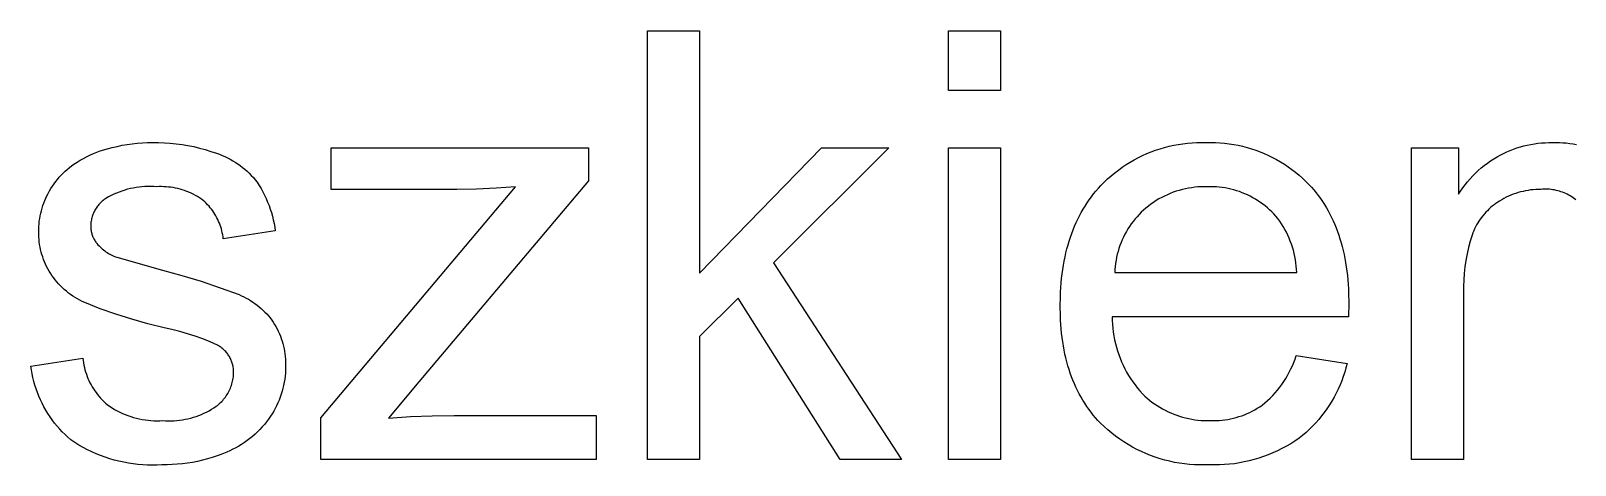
# Model space of a CAD drawing. Header units: millimetres. Extents: x -962 to 3068, y -237 to 2578.
# Drawn here: x 2236.3 to 2332.1, y -60.5 to -33.6 of the extents above; entities that cross this region are included whole.
import ezdxf

# ---------------------------------------------------------------- set-up
doc = ezdxf.new("R2010")
doc.units = ezdxf.units.MM
doc.header["$MEASUREMENT"] = 0
doc.layers.add('Domyślny', color=7, linetype='Continuous', true_color=0x000000)

msp = doc.modelspace()

# ---------------------------------------------------------------- linework, layer by layer
at = {"layer": 'Domyślny'}
for p, q in [((2274.574, -60.201), (2274.574, -33.598)), ((2274.574, -33.598), (2277.798, -33.598)), ((2277.798, -33.598), (2277.798, -48.636)), ((2293.231, -37.306), (2293.231, -33.598)), ((2293.231, -33.598), (2296.456, -33.598)), ((2296.456, -33.598), (2296.456, -37.306)), ((2296.456, -37.306), (2293.231, -37.306)), ((2240.19, -41.213), (2240.402, -41.129)), ((2240.402, -41.129), (2240.617, -41.051)), ((2240.617, -41.051), (2240.835, -40.981)), ((2240.835, -40.981), (2241.055, -40.919)), ((2241.055, -40.919), (2241.36, -40.836)), ((2241.36, -40.836), (2241.668, -40.763)), ((2241.668, -40.763), (2241.978, -40.7)), ((2241.978, -40.7), (2242.289, -40.646)), ((2242.289, -40.646), (2242.602, -40.603)), ((2242.602, -40.603), (2242.917, -40.57)), ((2242.917, -40.57), (2243.232, -40.547)), ((2243.232, -40.547), (2243.548, -40.534)), ((2243.548, -40.534), (2243.864, -40.531)), ((2243.864, -40.531), (2244.232, -40.53)), ((2244.232, -40.53), (2244.599, -40.541)), ((2244.599, -40.541), (2244.966, -40.565)), ((2244.966, -40.565), (2245.332, -40.601)), ((2245.332, -40.601), (2245.697, -40.65)), ((2245.697, -40.65), (2246.06, -40.71)), ((2246.06, -40.71), (2246.42, -40.783)), ((2246.42, -40.783), (2246.778, -40.868)), ((2246.778, -40.868), (2247.133, -40.965)), ((2247.133, -40.965), (2247.484, -41.073)), ((2247.484, -41.073), (2247.832, -41.194)), ((2254.939, -43.433), (2254.939, -40.854)), ((2254.939, -40.854), (2270.901, -40.854)), ((2270.901, -40.854), (2270.901, -42.909)), ((2277.798, -48.636), (2285.358, -40.854)), ((2289.523, -40.854), (2282.383, -47.986)), ((2285.358, -40.854), (2289.523, -40.854)), ((2293.231, -60.201), (2293.231, -40.854)), ((2293.231, -40.854), (2296.456, -40.854)), ((2296.456, -40.854), (2296.456, -60.201)), ((2305.538, -41.217), (2305.808, -41.107)), ((2305.808, -41.107), (2306.081, -41.007)), ((2306.081, -41.007), (2306.358, -40.915)), ((2306.358, -40.915), (2306.637, -40.833)), ((2306.637, -40.833), (2306.919, -40.761)), ((2306.919, -40.761), (2307.204, -40.698)), ((2307.204, -40.698), (2307.49, -40.645)), ((2307.49, -40.645), (2307.778, -40.601)), ((2307.778, -40.601), (2308.067, -40.568)), ((2308.067, -40.568), (2308.357, -40.544)), ((2308.357, -40.544), (2308.648, -40.53)), ((2308.648, -40.53), (2308.94, -40.525)), ((2308.94, -40.525), (2309.231, -40.531)), ((2309.231, -40.531), (2309.514, -40.526)), ((2309.514, -40.526), (2309.797, -40.531)), ((2309.797, -40.531), (2310.08, -40.545)), ((2310.08, -40.545), (2310.363, -40.569)), ((2310.363, -40.569), (2310.644, -40.602)), ((2310.644, -40.602), (2310.924, -40.645)), ((2310.924, -40.645), (2311.203, -40.697)), ((2311.203, -40.697), (2311.48, -40.759)), ((2311.48, -40.759), (2311.754, -40.83)), ((2311.754, -40.83), (2312.026, -40.91)), ((2312.026, -40.91), (2312.295, -41)), ((2312.295, -41), (2312.56, -41.098)), ((2312.56, -41.098), (2312.823, -41.206)), ((2321.955, -60.201), (2321.955, -40.854)), ((2321.955, -40.854), (2324.858, -40.854)), ((2324.858, -40.854), (2324.858, -43.741)), ((2327.662, -41.203), (2327.865, -41.108)), ((2327.865, -41.108), (2328.071, -41.021)), ((2328.071, -41.021), (2328.279, -40.94)), ((2328.279, -40.94), (2328.491, -40.866)), ((2328.491, -40.866), (2328.704, -40.799)), ((2328.704, -40.799), (2328.92, -40.74)), ((2328.92, -40.74), (2329.137, -40.688)), ((2329.137, -40.688), (2329.357, -40.643)), ((2329.357, -40.643), (2329.577, -40.606)), ((2329.577, -40.606), (2329.799, -40.576)), ((2329.799, -40.576), (2330.022, -40.553)), ((2330.022, -40.553), (2330.245, -40.538)), ((2330.245, -40.538), (2330.468, -40.531)), ((2330.468, -40.531), (2330.692, -40.531)), ((2330.692, -40.531), (2330.908, -40.526)), ((2330.908, -40.526), (2331.124, -40.528)), ((2331.124, -40.528), (2331.34, -40.538)), ((2331.34, -40.538), (2331.555, -40.555)), ((2331.555, -40.555), (2331.77, -40.58)), ((2331.77, -40.58), (2331.984, -40.612)), ((2331.984, -40.612), (2332.196, -40.651)), ((2238.576, -42.192), (2238.709, -42.08)), ((2238.709, -42.08), (2238.846, -41.972)), ((2238.846, -41.972), (2238.987, -41.869)), ((2238.987, -41.869), (2239.178, -41.743)), ((2239.178, -41.743), (2239.372, -41.623)), ((2239.372, -41.623), (2239.571, -41.51)), ((2239.571, -41.51), (2239.774, -41.404)), ((2239.774, -41.404), (2239.98, -41.305)), ((2239.98, -41.305), (2240.19, -41.213)), ((2247.832, -41.194), (2248.006, -41.256)), ((2248.006, -41.256), (2248.177, -41.324)), ((2248.177, -41.324), (2248.346, -41.398)), ((2248.346, -41.398), (2248.512, -41.478)), ((2248.512, -41.478), (2248.676, -41.564)), ((2248.676, -41.564), (2248.837, -41.655)), ((2248.837, -41.655), (2248.994, -41.751)), ((2248.994, -41.751), (2249.148, -41.853)), ((2249.148, -41.853), (2249.298, -41.96)), ((2249.298, -41.96), (2249.445, -42.072)), ((2249.445, -42.072), (2249.587, -42.189)), ((2303.775, -42.232), (2304.012, -42.061)), ((2304.012, -42.061), (2304.254, -41.899)), ((2304.254, -41.899), (2304.501, -41.746)), ((2304.501, -41.746), (2304.754, -41.6)), ((2304.754, -41.6), (2305.011, -41.464)), ((2305.011, -41.464), (2305.272, -41.336)), ((2305.272, -41.336), (2305.538, -41.217)), ((2312.823, -41.206), (2313.081, -41.322)), ((2313.081, -41.322), (2313.335, -41.447)), ((2313.335, -41.447), (2313.585, -41.58)), ((2313.585, -41.58), (2313.831, -41.722)), ((2313.831, -41.722), (2314.071, -41.872)), ((2314.071, -41.872), (2314.306, -42.03)), ((2314.306, -42.03), (2314.536, -42.196)), ((2326.097, -42.264), (2326.279, -42.106)), ((2326.279, -42.106), (2326.467, -41.954)), ((2326.467, -41.954), (2326.66, -41.808)), ((2326.66, -41.808), (2326.858, -41.669)), ((2326.858, -41.669), (2327.06, -41.538)), ((2327.06, -41.538), (2327.267, -41.413)), ((2327.267, -41.413), (2327.463, -41.305)), ((2327.463, -41.305), (2327.662, -41.203)), ((2237.656, -43.236), (2237.755, -43.093)), ((2237.755, -43.093), (2237.859, -42.953)), ((2237.859, -42.953), (2237.968, -42.817)), ((2237.968, -42.817), (2238.081, -42.684)), ((2238.081, -42.684), (2238.199, -42.555)), ((2238.199, -42.555), (2238.32, -42.43)), ((2238.32, -42.43), (2238.446, -42.309)), ((2238.446, -42.309), (2238.576, -42.192)), ((2249.587, -42.189), (2249.726, -42.311)), ((2249.726, -42.311), (2249.86, -42.438)), ((2249.86, -42.438), (2249.99, -42.569)), ((2249.99, -42.569), (2250.116, -42.704)), ((2250.116, -42.704), (2250.237, -42.844)), ((2250.237, -42.844), (2250.352, -42.987)), ((2250.352, -42.987), (2250.477, -43.183)), ((2270.901, -42.909), (2260.385, -55.385)), ((2302.687, -43.196), (2302.891, -42.989)), ((2302.891, -42.989), (2303.103, -42.789)), ((2303.103, -42.789), (2303.321, -42.595)), ((2303.321, -42.595), (2303.545, -42.41)), ((2303.545, -42.41), (2303.775, -42.232)), ((2314.536, -42.196), (2314.76, -42.37)), ((2314.76, -42.37), (2314.978, -42.551)), ((2314.978, -42.551), (2315.189, -42.739)), ((2315.189, -42.739), (2315.395, -42.935)), ((2315.395, -42.935), (2315.593, -43.137)), ((2325.274, -43.147), (2325.426, -42.959)), ((2325.426, -42.959), (2325.584, -42.777)), ((2325.584, -42.777), (2325.749, -42.6)), ((2325.749, -42.6), (2325.92, -42.429)), ((2325.92, -42.429), (2326.097, -42.264)), ((2237.176, -44.132), (2237.241, -43.981)), ((2237.241, -43.981), (2237.312, -43.832)), ((2237.312, -43.832), (2237.387, -43.685)), ((2237.387, -43.685), (2237.472, -43.533)), ((2237.472, -43.533), (2237.561, -43.383)), ((2237.561, -43.383), (2237.656, -43.236)), ((2240.909, -44.036), (2240.851, -44.078)), ((2240.968, -43.995), (2240.909, -44.036)), ((2241.127, -43.904), (2240.968, -43.995)), ((2241.288, -43.819), (2241.127, -43.904)), ((2241.452, -43.74), (2241.288, -43.819)), ((2241.619, -43.666), (2241.452, -43.74)), ((2241.789, -43.598), (2241.619, -43.666)), ((2241.96, -43.536), (2241.789, -43.598)), ((2242.134, -43.48), (2241.96, -43.536)), ((2242.309, -43.43), (2242.134, -43.48)), ((2242.487, -43.386), (2242.309, -43.43)), ((2242.665, -43.349), (2242.487, -43.386)), ((2242.845, -43.317), (2242.665, -43.349)), ((2243.026, -43.292), (2242.845, -43.317)), ((2243.207, -43.273), (2243.026, -43.292)), ((2243.389, -43.26), (2243.207, -43.273)), ((2243.572, -43.254), (2243.389, -43.26)), ((2243.754, -43.253), (2243.572, -43.254)), ((2243.936, -43.26), (2243.754, -43.253)), ((2244.119, -43.272), (2243.936, -43.26)), ((2244.265, -43.265), (2244.119, -43.272)), ((2244.411, -43.263), (2244.265, -43.265)), ((2244.558, -43.266), (2244.411, -43.263)), ((2244.704, -43.274), (2244.558, -43.266)), ((2244.85, -43.287), (2244.704, -43.274)), ((2244.996, -43.304), (2244.85, -43.287)), ((2245.141, -43.327), (2244.996, -43.304)), ((2245.285, -43.354), (2245.141, -43.327)), ((2245.428, -43.386), (2245.285, -43.354)), ((2245.57, -43.423), (2245.428, -43.386)), ((2245.71, -43.464), (2245.57, -43.423)), ((2245.849, -43.51), (2245.71, -43.464)), ((2245.987, -43.561), (2245.849, -43.51)), ((2246.122, -43.616), (2245.987, -43.561)), ((2246.256, -43.676), (2246.122, -43.616)), ((2246.388, -43.74), (2246.256, -43.676)), ((2246.517, -43.809), (2246.388, -43.74)), ((2246.645, -43.881), (2246.517, -43.809)), ((2246.769, -43.958), (2246.645, -43.881)), ((2246.891, -44.04), (2246.769, -43.958)), ((2247.011, -44.125), (2246.891, -44.04)), ((2250.477, -43.183), (2250.596, -43.383)), ((2250.596, -43.383), (2250.708, -43.587)), ((2250.708, -43.587), (2250.813, -43.795)), ((2250.813, -43.795), (2250.911, -44.005)), ((2250.911, -44.005), (2251.002, -44.219)), ((2254.294, -57.619), (2266.386, -43.272)), ((2262.733, -43.433), (2254.939, -43.433)), ((2263.952, -43.411), (2262.733, -43.433)), ((2265.17, -43.357), (2263.952, -43.411)), ((2266.386, -43.272), (2265.17, -43.357)), ((2301.96, -44.082), (2302.096, -43.897)), ((2302.096, -43.897), (2302.236, -43.715)), ((2302.236, -43.715), (2302.382, -43.538)), ((2302.382, -43.538), (2302.532, -43.365)), ((2302.532, -43.365), (2302.687, -43.196)), ((2306.285, -44.03), (2306.116, -44.131)), ((2306.457, -43.935), (2306.285, -44.03)), ((2306.633, -43.846), (2306.457, -43.935)), ((2306.811, -43.763), (2306.633, -43.846)), ((2306.992, -43.686), (2306.811, -43.763)), ((2307.176, -43.616), (2306.992, -43.686)), ((2307.362, -43.551), (2307.176, -43.616)), ((2307.55, -43.494), (2307.362, -43.551)), ((2307.739, -43.442), (2307.55, -43.494)), ((2307.931, -43.398), (2307.739, -43.442)), ((2308.124, -43.36), (2307.931, -43.398)), ((2308.318, -43.328), (2308.124, -43.36)), ((2308.513, -43.303), (2308.318, -43.328)), ((2308.709, -43.285), (2308.513, -43.303)), ((2308.905, -43.274), (2308.709, -43.285)), ((2309.102, -43.27), (2308.905, -43.274)), ((2309.299, -43.272), (2309.102, -43.27)), ((2309.482, -43.269), (2309.299, -43.272)), ((2309.665, -43.272), (2309.482, -43.269)), ((2309.848, -43.281), (2309.665, -43.272)), ((2310.031, -43.297), (2309.848, -43.281)), ((2310.213, -43.318), (2310.031, -43.297)), ((2310.394, -43.346), (2310.213, -43.318)), ((2310.574, -43.38), (2310.394, -43.346)), ((2310.753, -43.42), (2310.574, -43.38)), ((2310.93, -43.466), (2310.753, -43.42)), ((2311.106, -43.517), (2310.93, -43.466)), ((2311.28, -43.575), (2311.106, -43.517)), ((2311.452, -43.638), (2311.28, -43.575)), ((2311.622, -43.708), (2311.452, -43.638)), ((2311.789, -43.782), (2311.622, -43.708)), ((2311.953, -43.863), (2311.789, -43.782)), ((2312.115, -43.949), (2311.953, -43.863)), ((2312.274, -44.04), (2312.115, -43.949)), ((2312.43, -44.137), (2312.274, -44.04)), ((2315.593, -43.137), (2315.745, -43.302)), ((2315.745, -43.302), (2315.892, -43.471)), ((2315.892, -43.471), (2316.034, -43.645)), ((2316.034, -43.645), (2316.171, -43.822)), ((2316.171, -43.822), (2316.304, -44.004)), ((2316.304, -44.004), (2316.432, -44.189)), ((2324.858, -43.741), (2324.989, -43.538)), ((2324.989, -43.538), (2325.128, -43.34)), ((2325.128, -43.34), (2325.274, -43.147)), ((2327.69, -43.997), (2327.551, -44.074)), ((2327.831, -43.925), (2327.69, -43.997)), ((2327.974, -43.857), (2327.831, -43.925)), ((2328.12, -43.794), (2327.974, -43.857)), ((2328.268, -43.736), (2328.12, -43.794)), ((2328.417, -43.684), (2328.268, -43.736)), ((2328.569, -43.635), (2328.417, -43.684)), ((2328.721, -43.592), (2328.569, -43.635)), ((2328.875, -43.555), (2328.721, -43.592)), ((2329.03, -43.522), (2328.875, -43.555)), ((2329.187, -43.494), (2329.03, -43.522)), ((2329.344, -43.471), (2329.187, -43.494)), ((2329.501, -43.454), (2329.344, -43.471)), ((2329.66, -43.442), (2329.501, -43.454)), ((2329.818, -43.435), (2329.66, -43.442)), ((2329.977, -43.433), (2329.818, -43.435)), ((2330.082, -43.425), (2329.977, -43.433)), ((2330.187, -43.421), (2330.082, -43.425)), ((2330.293, -43.42), (2330.187, -43.421)), ((2330.398, -43.423), (2330.293, -43.42)), ((2330.503, -43.43), (2330.398, -43.423)), ((2330.608, -43.44), (2330.503, -43.43)), ((2330.713, -43.454), (2330.608, -43.44)), ((2330.817, -43.472), (2330.713, -43.454)), ((2330.92, -43.493), (2330.817, -43.472)), ((2331.022, -43.517), (2330.92, -43.493)), ((2331.124, -43.545), (2331.022, -43.517)), ((2331.224, -43.577), (2331.124, -43.545)), ((2331.324, -43.612), (2331.224, -43.577)), ((2331.422, -43.651), (2331.324, -43.612)), ((2331.519, -43.693), (2331.422, -43.651)), ((2331.614, -43.738), (2331.519, -43.693)), ((2331.708, -43.786), (2331.614, -43.738)), ((2331.8, -43.838), (2331.708, -43.786)), ((2331.89, -43.893), (2331.8, -43.838)), ((2331.978, -43.95), (2331.89, -43.893)), ((2332.064, -44.011), (2331.978, -43.95)), ((2332.148, -44.075), (2332.064, -44.011)), ((2236.891, -45.078), (2236.925, -44.916)), ((2236.925, -44.916), (2236.965, -44.756)), ((2236.965, -44.756), (2237.01, -44.598)), ((2237.01, -44.598), (2237.06, -44.441)), ((2237.06, -44.441), (2237.115, -44.285)), ((2237.115, -44.285), (2237.176, -44.132)), ((2240.167, -44.986), (2240.142, -45.054)), ((2240.194, -44.92), (2240.167, -44.986)), ((2240.224, -44.854), (2240.194, -44.92)), ((2240.256, -44.79), (2240.224, -44.854)), ((2240.289, -44.726), (2240.256, -44.79)), ((2240.326, -44.664), (2240.289, -44.726)), ((2240.364, -44.603), (2240.326, -44.664)), ((2240.404, -44.543), (2240.364, -44.603)), ((2240.446, -44.485), (2240.404, -44.543)), ((2240.491, -44.428), (2240.446, -44.485)), ((2240.537, -44.373), (2240.491, -44.428)), ((2240.585, -44.32), (2240.537, -44.373)), ((2240.635, -44.268), (2240.585, -44.32)), ((2240.686, -44.218), (2240.635, -44.268)), ((2240.74, -44.169), (2240.686, -44.218)), ((2240.794, -44.123), (2240.74, -44.169)), ((2240.851, -44.078), (2240.794, -44.123)), ((2247.104, -44.208), (2247.011, -44.125)), ((2247.194, -44.294), (2247.104, -44.208)), ((2247.281, -44.383), (2247.194, -44.294)), ((2247.365, -44.475), (2247.281, -44.383)), ((2247.445, -44.57), (2247.365, -44.475)), ((2247.523, -44.667), (2247.445, -44.57)), ((2247.597, -44.768), (2247.523, -44.667)), ((2247.667, -44.87), (2247.597, -44.768)), ((2247.734, -44.975), (2247.667, -44.87)), ((2247.797, -45.083), (2247.734, -44.975)), ((2251.002, -44.219), (2251.087, -44.436)), ((2251.087, -44.436), (2251.164, -44.655)), ((2251.164, -44.655), (2251.234, -44.877)), ((2251.234, -44.877), (2251.296, -45.101)), ((2301.357, -45.073), (2301.467, -44.867)), ((2301.467, -44.867), (2301.583, -44.664)), ((2301.583, -44.664), (2301.704, -44.466)), ((2301.704, -44.466), (2301.83, -44.272)), ((2301.83, -44.272), (2301.96, -44.082)), ((2305.058, -44.986), (2304.93, -45.127)), ((2305.192, -44.85), (2305.058, -44.986)), ((2305.33, -44.719), (2305.192, -44.85)), ((2305.479, -44.591), (2305.33, -44.719)), ((2305.632, -44.468), (2305.479, -44.591)), ((2305.79, -44.35), (2305.632, -44.468)), ((2305.951, -44.238), (2305.79, -44.35)), ((2306.116, -44.131), (2305.951, -44.238)), ((2312.582, -44.239), (2312.43, -44.137)), ((2312.731, -44.345), (2312.582, -44.239)), ((2312.876, -44.457), (2312.731, -44.345)), ((2313.017, -44.574), (2312.876, -44.457)), ((2313.155, -44.695), (2313.017, -44.574)), ((2313.288, -44.821), (2313.155, -44.695)), ((2313.417, -44.951), (2313.288, -44.821)), ((2313.541, -45.086), (2313.417, -44.951)), ((2316.432, -44.189), (2316.555, -44.379)), ((2316.555, -44.379), (2316.673, -44.573)), ((2316.673, -44.573), (2316.786, -44.771)), ((2316.786, -44.771), (2316.894, -44.973)), ((2316.894, -44.973), (2316.998, -45.18)), ((2326.471, -44.959), (2326.382, -45.065)), ((2326.563, -44.856), (2326.471, -44.959)), ((2326.659, -44.756), (2326.563, -44.856)), ((2326.758, -44.66), (2326.659, -44.756)), ((2326.86, -44.566), (2326.758, -44.66)), ((2326.965, -44.477), (2326.86, -44.566)), ((2327.074, -44.391), (2326.965, -44.477)), ((2327.185, -44.308), (2327.074, -44.391)), ((2327.298, -44.23), (2327.185, -44.308)), ((2327.415, -44.155), (2327.298, -44.23)), ((2327.551, -44.074), (2327.415, -44.155)), ((2236.8, -46.061), (2236.802, -45.896)), ((2236.802, -45.896), (2236.809, -45.731)), ((2236.809, -45.731), (2236.821, -45.567)), ((2236.821, -45.567), (2236.839, -45.403)), ((2236.839, -45.403), (2236.862, -45.24)), ((2236.862, -45.24), (2236.891, -45.078)), ((2240.028, -45.616), (2240.025, -45.688)), ((2240.025, -45.688), (2240.025, -45.748)), ((2240.025, -45.748), (2240.028, -45.808)), ((2240.034, -45.544), (2240.028, -45.616)), ((2240.028, -45.808), (2240.033, -45.868)), ((2240.033, -45.868), (2240.04, -45.928)), ((2240.042, -45.473), (2240.034, -45.544)), ((2240.04, -45.928), (2240.049, -45.987)), ((2240.053, -45.402), (2240.042, -45.473)), ((2240.066, -45.331), (2240.053, -45.402)), ((2240.081, -45.261), (2240.066, -45.331)), ((2240.099, -45.191), (2240.081, -45.261)), ((2240.119, -45.122), (2240.099, -45.191)), ((2240.142, -45.054), (2240.119, -45.122)), ((2247.857, -45.192), (2247.797, -45.083)), ((2247.912, -45.303), (2247.857, -45.192)), ((2247.964, -45.417), (2247.912, -45.303)), ((2248.012, -45.532), (2247.964, -45.417)), ((2248.056, -45.648), (2248.012, -45.532)), ((2248.096, -45.766), (2248.056, -45.648)), ((2248.131, -45.886), (2248.096, -45.766)), ((2248.163, -46.006), (2248.131, -45.886)), ((2251.296, -45.101), (2251.351, -45.326)), ((2251.351, -45.326), (2251.399, -45.554)), ((2251.399, -45.554), (2251.439, -45.783)), ((2251.439, -45.783), (2251.472, -46.013)), ((2300.876, -46.17), (2300.962, -45.942)), ((2300.962, -45.942), (2301.053, -45.719)), ((2301.053, -45.719), (2301.15, -45.499)), ((2301.15, -45.499), (2301.251, -45.284)), ((2301.251, -45.284), (2301.357, -45.073)), ((2304.364, -45.89), (2304.267, -46.054)), ((2304.466, -45.73), (2304.364, -45.89)), ((2304.574, -45.573), (2304.466, -45.73)), ((2304.688, -45.42), (2304.574, -45.573)), ((2304.806, -45.271), (2304.688, -45.42)), ((2304.93, -45.127), (2304.806, -45.271)), ((2313.663, -45.244), (2313.541, -45.086)), ((2313.78, -45.407), (2313.663, -45.244)), ((2313.891, -45.573), (2313.78, -45.407)), ((2313.997, -45.744), (2313.891, -45.573)), ((2314.096, -45.917), (2313.997, -45.744)), ((2314.19, -46.094), (2314.096, -45.917)), ((2316.998, -45.18), (2317.097, -45.39)), ((2317.097, -45.39), (2317.191, -45.605)), ((2317.191, -45.605), (2317.28, -45.824)), ((2317.28, -45.824), (2317.364, -46.047)), ((2325.868, -45.882), (2325.811, -46.008)), ((2325.93, -45.758), (2325.868, -45.882)), ((2325.995, -45.636), (2325.93, -45.758)), ((2326.065, -45.517), (2325.995, -45.636)), ((2326.138, -45.4), (2326.065, -45.517)), ((2326.216, -45.286), (2326.138, -45.4)), ((2326.297, -45.174), (2326.216, -45.286)), ((2326.382, -45.065), (2326.297, -45.174)), ((2236.801, -46.22), (2236.8, -46.061)), ((2236.808, -46.38), (2236.801, -46.22)), ((2236.82, -46.539), (2236.808, -46.38)), ((2236.837, -46.697), (2236.82, -46.539)), ((2236.859, -46.855), (2236.837, -46.697)), ((2236.887, -47.012), (2236.859, -46.855)), ((2240.049, -45.987), (2240.06, -46.046)), ((2240.06, -46.046), (2240.073, -46.105)), ((2240.073, -46.105), (2240.088, -46.163)), ((2240.088, -46.163), (2240.105, -46.22)), ((2240.105, -46.22), (2240.123, -46.277)), ((2240.123, -46.277), (2240.144, -46.334)), ((2240.144, -46.334), (2240.167, -46.389)), ((2240.167, -46.389), (2240.192, -46.444)), ((2240.192, -46.444), (2240.218, -46.498)), ((2240.218, -46.498), (2240.247, -46.551)), ((2240.247, -46.551), (2240.277, -46.603)), ((2240.277, -46.603), (2240.309, -46.654)), ((2240.309, -46.654), (2240.343, -46.703)), ((2240.343, -46.703), (2240.378, -46.752)), ((2240.378, -46.752), (2240.415, -46.799)), ((2240.415, -46.799), (2240.477, -46.87)), ((2240.477, -46.87), (2240.542, -46.939)), ((2248.191, -46.128), (2248.163, -46.006)), ((2248.214, -46.25), (2248.191, -46.128)), ((2248.233, -46.373), (2248.214, -46.25)), ((2248.248, -46.497), (2248.233, -46.373)), ((2251.472, -46.013), (2248.248, -46.497)), ((2300.58, -47.124), (2300.647, -46.879)), ((2300.647, -46.879), (2300.718, -46.638)), ((2300.718, -46.638), (2300.795, -46.402)), ((2300.795, -46.402), (2300.876, -46.17)), ((2303.87, -46.917), (2303.809, -47.097)), ((2303.937, -46.739), (2303.87, -46.917)), ((2304.011, -46.564), (2303.937, -46.739)), ((2304.09, -46.391), (2304.011, -46.564)), ((2304.176, -46.221), (2304.09, -46.391)), ((2304.267, -46.054), (2304.176, -46.221)), ((2314.278, -46.274), (2314.19, -46.094)), ((2314.36, -46.456), (2314.278, -46.274)), ((2314.435, -46.642), (2314.36, -46.456)), ((2314.505, -46.829), (2314.435, -46.642)), ((2314.568, -47.019), (2314.505, -46.829)), ((2317.364, -46.047), (2317.444, -46.274)), ((2317.444, -46.274), (2317.518, -46.505)), ((2317.518, -46.505), (2317.588, -46.741)), ((2317.588, -46.741), (2317.653, -46.98)), ((2325.594, -46.654), (2325.493, -47.047)), ((2325.709, -46.265), (2325.594, -46.654)), ((2325.758, -46.136), (2325.709, -46.265)), ((2325.811, -46.008), (2325.758, -46.136)), ((2236.92, -47.168), (2236.887, -47.012)), ((2236.958, -47.323), (2236.92, -47.168)), ((2237.001, -47.476), (2236.958, -47.323)), ((2237.049, -47.628), (2237.001, -47.476)), ((2237.103, -47.779), (2237.049, -47.628)), ((2237.161, -47.927), (2237.103, -47.779)), ((2240.542, -46.939), (2240.608, -47.006)), ((2240.608, -47.006), (2240.677, -47.07)), ((2240.677, -47.07), (2240.748, -47.133)), ((2240.748, -47.133), (2240.821, -47.192)), ((2240.821, -47.192), (2240.896, -47.25)), ((2240.896, -47.25), (2240.973, -47.305)), ((2240.973, -47.305), (2241.052, -47.357)), ((2241.052, -47.357), (2241.132, -47.406)), ((2241.132, -47.406), (2241.214, -47.453)), ((2241.214, -47.453), (2241.298, -47.497)), ((2241.298, -47.497), (2241.382, -47.539)), ((2241.382, -47.539), (2241.469, -47.577)), ((2241.469, -47.577), (2241.556, -47.613)), ((2241.556, -47.613), (2241.645, -47.645)), ((2241.645, -47.645), (2244.476, -48.457)), ((2300.364, -48.145), (2300.41, -47.883)), ((2300.41, -47.883), (2300.462, -47.626)), ((2300.462, -47.626), (2300.519, -47.372)), ((2300.519, -47.372), (2300.58, -47.124)), ((2303.628, -47.836), (2303.598, -48.024)), ((2303.663, -47.649), (2303.628, -47.836)), ((2303.706, -47.464), (2303.663, -47.649)), ((2303.754, -47.28), (2303.706, -47.464)), ((2303.809, -47.097), (2303.754, -47.28)), ((2314.624, -47.211), (2314.568, -47.019)), ((2314.674, -47.405), (2314.624, -47.211)), ((2314.718, -47.6), (2314.674, -47.405)), ((2314.755, -47.797), (2314.718, -47.6)), ((2314.785, -47.995), (2314.755, -47.797)), ((2317.653, -46.98), (2317.714, -47.224)), ((2317.714, -47.224), (2317.769, -47.472)), ((2317.769, -47.472), (2317.82, -47.724)), ((2317.82, -47.724), (2317.865, -47.98)), ((2325.331, -47.842), (2325.271, -48.244)), ((2325.405, -47.443), (2325.331, -47.842)), ((2325.493, -47.047), (2325.405, -47.443)), ((2237.224, -48.073), (2237.161, -47.927)), ((2237.292, -48.218), (2237.224, -48.073)), ((2237.365, -48.359), (2237.292, -48.218)), ((2237.442, -48.499), (2237.365, -48.359)), ((2237.524, -48.636), (2237.442, -48.499)), ((2237.617, -48.775), (2237.524, -48.636)), ((2237.714, -48.911), (2237.617, -48.775)), ((2244.476, -48.457), (2245.681, -48.778)), ((2245.681, -48.778), (2246.875, -49.136)), ((2282.383, -47.986), (2290.329, -60.201)), ((2300.253, -48.955), (2300.285, -48.68)), ((2300.285, -48.68), (2300.322, -48.41)), ((2300.322, -48.41), (2300.364, -48.145)), ((2303.56, -48.403), (2303.55, -48.593)), ((2303.55, -48.593), (2314.836, -48.593)), ((2303.576, -48.213), (2303.56, -48.403)), ((2303.598, -48.024), (2303.576, -48.213)), ((2314.809, -48.193), (2314.785, -47.995)), ((2314.826, -48.393), (2314.809, -48.193)), ((2314.836, -48.593), (2314.826, -48.393)), ((2317.865, -47.98), (2317.906, -48.24)), ((2317.906, -48.24), (2317.943, -48.505)), ((2317.943, -48.505), (2317.974, -48.773)), ((2317.974, -48.773), (2318, -49.046)), ((2325.225, -48.647), (2325.193, -49.051)), ((2325.271, -48.244), (2325.225, -48.647)), ((2237.816, -49.044), (2237.714, -48.911)), ((2237.923, -49.173), (2237.816, -49.044)), ((2238.033, -49.298), (2237.923, -49.173)), ((2238.148, -49.42), (2238.033, -49.298)), ((2238.268, -49.537), (2238.148, -49.42)), ((2238.391, -49.65), (2238.268, -49.537)), ((2238.518, -49.759), (2238.391, -49.65)), ((2238.649, -49.864), (2238.518, -49.759)), ((2246.875, -49.136), (2248.057, -49.533)), ((2248.057, -49.533), (2249.226, -49.966)), ((2300.174, -50.094), (2300.186, -49.803)), ((2300.186, -49.803), (2300.203, -49.516)), ((2300.203, -49.516), (2300.226, -49.233)), ((2300.226, -49.233), (2300.253, -48.955)), ((2318, -49.046), (2318.022, -49.323)), ((2318.022, -49.323), (2318.039, -49.604)), ((2318.039, -49.604), (2318.051, -49.889)), ((2325.175, -49.457), (2325.17, -49.862)), ((2325.193, -49.051), (2325.175, -49.457)), ((2238.783, -49.964), (2238.649, -49.864)), ((2238.92, -50.059), (2238.783, -49.964)), ((2239.061, -50.149), (2238.92, -50.059)), ((2239.205, -50.235), (2239.061, -50.149)), ((2239.352, -50.315), (2239.205, -50.235)), ((2239.501, -50.391), (2239.352, -50.315)), ((2239.653, -50.461), (2239.501, -50.391)), ((2240.617, -50.838), (2239.653, -50.461)), ((2249.226, -49.966), (2249.375, -50.03)), ((2249.375, -50.03), (2249.522, -50.1)), ((2249.522, -50.1), (2249.666, -50.174)), ((2249.666, -50.174), (2249.808, -50.254)), ((2249.808, -50.254), (2249.947, -50.338)), ((2249.947, -50.338), (2250.083, -50.426)), ((2250.083, -50.426), (2250.216, -50.519)), ((2250.216, -50.519), (2250.346, -50.617)), ((2250.346, -50.617), (2250.472, -50.718)), ((2250.472, -50.718), (2250.595, -50.824)), ((2280.186, -50.175), (2277.798, -52.563)), ((2286.515, -60.201), (2280.186, -50.175)), ((2300.164, -50.689), (2300.174, -50.094)), ((2300.174, -51.264), (2300.164, -50.689)), ((2318.061, -50.472), (2318.043, -51.334)), ((2318.051, -49.889), (2318.061, -50.472)), ((2325.17, -49.862), (2325.18, -50.268)), ((2325.18, -50.268), (2325.18, -60.201)), ((2241.593, -51.183), (2240.617, -50.838)), ((2242.58, -51.496), (2241.593, -51.183)), ((2243.577, -51.776), (2242.58, -51.496)), ((2250.595, -50.824), (2250.714, -50.934)), ((2250.714, -50.934), (2250.83, -51.048)), ((2250.83, -51.048), (2250.942, -51.166)), ((2250.942, -51.166), (2251.049, -51.288)), ((2251.049, -51.288), (2251.153, -51.412)), ((2251.153, -51.412), (2251.252, -51.541)), ((2251.252, -51.541), (2251.347, -51.672)), ((2251.347, -51.672), (2251.434, -51.811)), ((2300.186, -51.545), (2300.174, -51.264)), ((2300.203, -51.823), (2300.186, -51.545)), ((2318.043, -51.334), (2303.389, -51.334)), ((2303.389, -51.334), (2303.393, -51.573)), ((2303.393, -51.573), (2303.405, -51.812)), ((2244.582, -52.024), (2243.577, -51.776)), ((2245.069, -52.13), (2244.582, -52.024)), ((2245.553, -52.252), (2245.069, -52.13)), ((2246.032, -52.391), (2245.553, -52.252)), ((2246.507, -52.545), (2246.032, -52.391)), ((2246.975, -52.715), (2246.507, -52.545)), ((2251.434, -51.811), (2251.515, -51.952)), ((2251.515, -51.952), (2251.592, -52.095)), ((2251.592, -52.095), (2251.664, -52.242)), ((2251.664, -52.242), (2251.731, -52.39)), ((2251.731, -52.39), (2251.792, -52.541)), ((2251.792, -52.541), (2251.849, -52.694)), ((2277.798, -52.563), (2277.798, -60.201)), ((2300.225, -52.096), (2300.203, -51.823)), ((2300.252, -52.365), (2300.225, -52.096)), ((2300.283, -52.63), (2300.252, -52.365)), ((2300.32, -52.891), (2300.283, -52.63)), ((2303.405, -51.812), (2303.425, -52.05)), ((2303.425, -52.05), (2303.454, -52.288)), ((2303.454, -52.288), (2303.49, -52.524)), ((2303.49, -52.524), (2303.535, -52.76)), ((2247.438, -52.901), (2246.975, -52.715)), ((2247.895, -53.102), (2247.438, -52.901)), ((2247.951, -53.134), (2247.895, -53.102)), ((2248.006, -53.167), (2247.951, -53.134)), ((2248.06, -53.203), (2248.006, -53.167)), ((2248.113, -53.24), (2248.06, -53.203)), ((2248.165, -53.279), (2248.113, -53.24)), ((2248.215, -53.32), (2248.165, -53.279)), ((2248.263, -53.362), (2248.215, -53.32)), ((2248.311, -53.406), (2248.263, -53.362)), ((2248.356, -53.452), (2248.311, -53.406)), ((2248.4, -53.499), (2248.356, -53.452)), ((2248.443, -53.548), (2248.4, -53.499)), ((2248.484, -53.598), (2248.443, -53.548)), ((2248.523, -53.649), (2248.484, -53.598)), ((2251.849, -52.694), (2251.9, -52.848)), ((2251.9, -52.848), (2251.947, -53.004)), ((2251.947, -53.004), (2251.987, -53.162)), ((2251.987, -53.162), (2252.023, -53.321)), ((2252.023, -53.321), (2252.053, -53.481)), ((2252.053, -53.481), (2252.077, -53.642)), ((2300.362, -53.148), (2300.32, -52.891)), ((2300.408, -53.401), (2300.362, -53.148)), ((2300.459, -53.65), (2300.408, -53.401)), ((2303.535, -52.76), (2303.588, -52.993)), ((2303.588, -52.993), (2303.648, -53.225)), ((2303.648, -53.225), (2303.716, -53.454)), ((2303.716, -53.454), (2303.792, -53.681)), ((2236.316, -54.397), (2239.541, -53.913)), ((2236.351, -54.637), (2236.316, -54.397)), ((2239.541, -53.913), (2239.557, -54.057)), ((2239.557, -54.057), (2239.579, -54.2)), ((2239.579, -54.2), (2239.605, -54.342)), ((2239.605, -54.342), (2239.635, -54.483)), ((2239.635, -54.483), (2239.671, -54.623)), ((2248.56, -53.702), (2248.523, -53.649)), ((2248.596, -53.756), (2248.56, -53.702)), ((2248.629, -53.811), (2248.596, -53.756)), ((2248.661, -53.867), (2248.629, -53.811)), ((2248.691, -53.925), (2248.661, -53.867)), ((2248.719, -53.983), (2248.691, -53.925)), ((2248.745, -54.042), (2248.719, -53.983)), ((2248.769, -54.102), (2248.745, -54.042)), ((2248.791, -54.163), (2248.769, -54.102)), ((2248.811, -54.224), (2248.791, -54.163)), ((2248.828, -54.286), (2248.811, -54.224)), ((2248.844, -54.349), (2248.828, -54.286)), ((2248.857, -54.412), (2248.844, -54.349)), ((2248.869, -54.476), (2248.857, -54.412)), ((2248.878, -54.54), (2248.869, -54.476)), ((2248.885, -54.604), (2248.878, -54.54)), ((2252.077, -53.642), (2252.096, -53.804)), ((2252.096, -53.804), (2252.11, -53.966)), ((2252.11, -53.966), (2252.118, -54.129)), ((2252.117, -54.455), (2252.113, -54.646)), ((2252.12, -54.292), (2252.117, -54.455)), ((2252.118, -54.129), (2252.12, -54.292)), ((2300.515, -53.895), (2300.459, -53.65)), ((2300.576, -54.136), (2300.515, -53.895)), ((2300.642, -54.373), (2300.576, -54.136)), ((2300.713, -54.605), (2300.642, -54.373)), ((2303.792, -53.681), (2303.876, -53.905)), ((2303.876, -53.905), (2303.967, -54.126)), ((2303.967, -54.126), (2304.066, -54.344)), ((2304.066, -54.344), (2304.172, -54.559)), ((2304.172, -54.559), (2304.285, -54.77)), ((2314.374, -54.778), (2314.473, -54.579)), ((2314.473, -54.579), (2314.565, -54.376)), ((2314.565, -54.376), (2314.65, -54.171)), ((2314.65, -54.171), (2314.728, -53.963)), ((2314.728, -53.963), (2314.798, -53.752)), ((2314.798, -53.752), (2317.96, -54.236)), ((2317.89, -54.508), (2317.812, -54.778)), ((2317.96, -54.236), (2317.89, -54.508)), ((2236.393, -54.875), (2236.351, -54.637)), ((2236.444, -55.112), (2236.393, -54.875)), ((2236.502, -55.348), (2236.444, -55.112)), ((2236.568, -55.581), (2236.502, -55.348)), ((2239.671, -54.623), (2239.711, -54.762)), ((2239.711, -54.762), (2239.756, -54.899)), ((2239.756, -54.899), (2239.805, -55.035)), ((2239.805, -55.035), (2239.859, -55.169)), ((2239.859, -55.169), (2239.917, -55.301)), ((2239.917, -55.301), (2239.98, -55.432)), ((2239.98, -55.432), (2240.047, -55.56)), ((2248.756, -55.597), (2248.783, -55.51)), ((2248.783, -55.51), (2248.807, -55.423)), ((2248.807, -55.423), (2248.829, -55.335)), ((2248.829, -55.335), (2248.847, -55.247)), ((2248.847, -55.247), (2248.862, -55.158)), ((2248.862, -55.158), (2248.874, -55.068)), ((2248.874, -55.068), (2248.883, -54.978)), ((2248.883, -54.978), (2248.889, -54.888)), ((2248.889, -54.668), (2248.885, -54.604)), ((2248.892, -54.733), (2248.889, -54.668)), ((2248.889, -54.888), (2248.892, -54.798)), ((2248.892, -54.798), (2248.892, -54.733)), ((2252.032, -55.406), (2251.995, -55.593)), ((2252.062, -55.217), (2252.032, -55.406)), ((2252.086, -55.027), (2252.062, -55.217)), ((2252.103, -54.837), (2252.086, -55.027)), ((2252.113, -54.646), (2252.103, -54.837)), ((2260.385, -55.385), (2258.501, -57.622)), ((2300.788, -54.834), (2300.713, -54.605)), ((2300.869, -55.059), (2300.788, -54.834)), ((2300.954, -55.279), (2300.869, -55.059)), ((2301.044, -55.496), (2300.954, -55.279)), ((2301.139, -55.708), (2301.044, -55.496)), ((2304.285, -54.77), (2304.405, -54.977)), ((2304.405, -54.977), (2304.533, -55.179)), ((2304.533, -55.179), (2304.667, -55.377)), ((2304.667, -55.377), (2304.807, -55.571)), ((2313.778, -55.714), (2313.91, -55.535)), ((2313.91, -55.535), (2314.036, -55.352)), ((2314.036, -55.352), (2314.155, -55.164)), ((2314.155, -55.164), (2314.268, -54.973)), ((2314.268, -54.973), (2314.374, -54.778)), ((2317.627, -55.308), (2317.522, -55.569)), ((2317.724, -55.045), (2317.627, -55.308)), ((2317.812, -54.778), (2317.724, -55.045)), ((2236.642, -55.811), (2236.568, -55.581)), ((2236.724, -56.039), (2236.642, -55.811)), ((2236.814, -56.265), (2236.724, -56.039)), ((2236.911, -56.487), (2236.814, -56.265)), ((2237.015, -56.705), (2236.911, -56.487)), ((2240.047, -55.56), (2240.118, -55.685)), ((2240.118, -55.685), (2240.194, -55.809)), ((2240.194, -55.809), (2240.273, -55.929)), ((2240.273, -55.929), (2240.357, -56.047)), ((2240.357, -56.047), (2240.444, -56.162)), ((2240.444, -56.162), (2240.536, -56.274)), ((2240.536, -56.274), (2240.63, -56.383)), ((2240.63, -56.383), (2240.729, -56.489)), ((2240.729, -56.489), (2240.831, -56.591)), ((2248.213, -56.527), (2248.272, -56.459)), ((2248.272, -56.459), (2248.329, -56.389)), ((2248.329, -56.389), (2248.384, -56.317)), ((2248.384, -56.317), (2248.436, -56.243)), ((2248.436, -56.243), (2248.485, -56.167)), ((2248.485, -56.167), (2248.532, -56.09)), ((2248.532, -56.09), (2248.576, -56.011)), ((2248.576, -56.011), (2248.618, -55.931)), ((2248.618, -55.931), (2248.657, -55.849)), ((2248.657, -55.849), (2248.693, -55.766)), ((2248.693, -55.766), (2248.726, -55.682)), ((2248.726, -55.682), (2248.756, -55.597)), ((2251.715, -56.506), (2251.64, -56.681)), ((2251.784, -56.327), (2251.715, -56.506)), ((2251.846, -56.147), (2251.784, -56.327)), ((2251.902, -55.964), (2251.846, -56.147)), ((2251.952, -55.779), (2251.902, -55.964)), ((2251.995, -55.593), (2251.952, -55.779)), ((2301.239, -55.916), (2301.139, -55.708)), ((2301.344, -56.12), (2301.239, -55.916)), ((2301.454, -56.321), (2301.344, -56.12)), ((2301.568, -56.517), (2301.454, -56.321)), ((2304.807, -55.571), (2304.955, -55.76)), ((2304.955, -55.76), (2305.108, -55.943)), ((2305.108, -55.943), (2305.268, -56.121)), ((2305.268, -56.121), (2305.408, -56.255)), ((2305.408, -56.255), (2305.553, -56.384)), ((2305.553, -56.384), (2305.702, -56.509)), ((2305.702, -56.509), (2305.855, -56.628)), ((2313.029, -56.533), (2313.19, -56.38)), ((2313.19, -56.38), (2313.345, -56.221)), ((2313.345, -56.221), (2313.495, -56.057)), ((2313.495, -56.057), (2313.64, -55.888)), ((2313.64, -55.888), (2313.778, -55.714)), ((2317.153, -56.326), (2317.013, -56.57)), ((2317.284, -56.078), (2317.153, -56.326)), ((2317.407, -55.825), (2317.284, -56.078)), ((2317.522, -55.569), (2317.407, -55.825)), ((2237.127, -56.92), (2237.015, -56.705)), ((2237.246, -57.131), (2237.127, -56.92)), ((2237.372, -57.338), (2237.246, -57.131)), ((2237.505, -57.541), (2237.372, -57.338)), ((2240.831, -56.591), (2240.936, -56.69)), ((2240.936, -56.69), (2241.045, -56.785)), ((2241.045, -56.785), (2241.196, -56.89)), ((2241.196, -56.89), (2241.35, -56.989)), ((2241.35, -56.989), (2241.507, -57.083)), ((2241.507, -57.083), (2241.667, -57.171)), ((2241.667, -57.171), (2241.831, -57.254)), ((2241.831, -57.254), (2241.997, -57.331)), ((2241.997, -57.331), (2242.165, -57.403)), ((2242.165, -57.403), (2242.336, -57.469)), ((2242.336, -57.469), (2242.509, -57.528)), ((2246.565, -57.519), (2246.73, -57.46)), ((2246.73, -57.46), (2246.892, -57.395)), ((2246.892, -57.395), (2247.052, -57.324)), ((2247.052, -57.324), (2247.21, -57.248)), ((2247.21, -57.248), (2247.365, -57.166)), ((2247.365, -57.166), (2247.517, -57.08)), ((2247.517, -57.08), (2247.666, -56.988)), ((2247.666, -56.988), (2247.812, -56.891)), ((2247.812, -56.891), (2247.884, -56.836)), ((2247.884, -56.836), (2247.954, -56.779)), ((2247.954, -56.779), (2248.022, -56.72)), ((2248.022, -56.72), (2248.088, -56.658)), ((2248.088, -56.658), (2248.152, -56.594)), ((2248.152, -56.594), (2248.213, -56.527)), ((2251.28, -57.356), (2251.176, -57.516)), ((2251.379, -57.192), (2251.28, -57.356)), ((2251.472, -57.025), (2251.379, -57.192)), ((2251.559, -56.855), (2251.472, -57.025)), ((2251.64, -56.681), (2251.559, -56.855)), ((2261.215, -57.481), (2262.574, -57.46)), ((2262.574, -57.46), (2271.384, -57.46)), ((2271.384, -57.46), (2271.384, -60.201)), ((2301.688, -56.709), (2301.568, -56.517)), ((2301.812, -56.897), (2301.688, -56.709)), ((2301.941, -57.081), (2301.812, -56.897)), ((2302.075, -57.26), (2301.941, -57.081)), ((2302.214, -57.436), (2302.075, -57.26)), ((2302.358, -57.608), (2302.214, -57.436)), ((2305.855, -56.628), (2306.012, -56.742)), ((2306.012, -56.742), (2306.173, -56.85)), ((2306.173, -56.85), (2306.337, -56.953)), ((2306.337, -56.953), (2306.505, -57.051)), ((2306.505, -57.051), (2306.676, -57.143)), ((2306.676, -57.143), (2306.85, -57.229)), ((2306.85, -57.229), (2307.026, -57.309)), ((2307.026, -57.309), (2307.206, -57.383)), ((2307.206, -57.383), (2307.387, -57.451)), ((2307.387, -57.451), (2307.571, -57.513)), ((2311.42, -57.477), (2311.588, -57.414)), ((2311.588, -57.414), (2311.753, -57.346)), ((2311.753, -57.346), (2311.917, -57.272)), ((2311.917, -57.272), (2312.078, -57.192)), ((2312.078, -57.192), (2312.235, -57.108)), ((2312.235, -57.108), (2312.39, -57.017)), ((2312.39, -57.017), (2312.542, -56.922)), ((2312.542, -56.922), (2312.691, -56.822)), ((2312.691, -56.822), (2312.862, -56.68)), ((2312.862, -56.68), (2313.029, -56.533)), ((2316.546, -57.271), (2316.375, -57.494)), ((2316.709, -57.043), (2316.546, -57.271)), ((2316.865, -56.809), (2316.709, -57.043)), ((2317.013, -56.57), (2316.865, -56.809)), ((2237.644, -57.739), (2237.505, -57.541)), ((2237.791, -57.932), (2237.644, -57.739)), ((2237.943, -58.12), (2237.791, -57.932)), ((2238.102, -58.303), (2237.943, -58.12)), ((2238.267, -58.481), (2238.102, -58.303)), ((2242.509, -57.528), (2242.685, -57.582)), ((2242.685, -57.582), (2242.861, -57.63)), ((2242.861, -57.63), (2243.04, -57.672)), ((2243.04, -57.672), (2243.219, -57.708)), ((2243.219, -57.708), (2243.4, -57.737)), ((2243.4, -57.737), (2243.582, -57.76)), ((2243.582, -57.76), (2243.764, -57.777)), ((2243.764, -57.777), (2243.947, -57.788)), ((2243.947, -57.788), (2244.13, -57.793)), ((2244.13, -57.793), (2244.313, -57.791)), ((2244.313, -57.791), (2244.496, -57.783)), ((2244.496, -57.783), (2244.671, -57.793)), ((2244.671, -57.793), (2244.846, -57.798)), ((2244.846, -57.798), (2245.021, -57.797)), ((2245.021, -57.797), (2245.196, -57.79)), ((2245.196, -57.79), (2245.37, -57.776)), ((2245.37, -57.776), (2245.544, -57.757)), ((2245.544, -57.757), (2245.718, -57.732)), ((2245.718, -57.732), (2245.89, -57.701)), ((2245.89, -57.701), (2246.061, -57.664)), ((2246.061, -57.664), (2246.231, -57.622)), ((2246.231, -57.622), (2246.399, -57.573)), ((2246.399, -57.573), (2246.565, -57.519)), ((2250.52, -58.329), (2250.372, -58.478)), ((2250.662, -58.176), (2250.52, -58.329)), ((2250.799, -58.018), (2250.662, -58.176)), ((2250.931, -57.855), (2250.799, -58.018)), ((2251.056, -57.687), (2250.931, -57.855)), ((2251.176, -57.516), (2251.056, -57.687)), ((2254.294, -60.201), (2254.294, -57.619)), ((2258.501, -57.622), (2259.857, -57.534)), ((2259.857, -57.534), (2261.215, -57.481)), ((2302.507, -57.775), (2302.358, -57.608)), ((2302.661, -57.939), (2302.507, -57.775)), ((2302.885, -58.154), (2302.661, -57.939)), ((2303.116, -58.36), (2302.885, -58.154)), ((2303.355, -58.559), (2303.116, -58.36)), ((2307.571, -57.513), (2307.757, -57.569)), ((2307.757, -57.569), (2307.944, -57.618)), ((2307.944, -57.618), (2308.133, -57.661)), ((2308.133, -57.661), (2308.324, -57.698)), ((2308.324, -57.698), (2308.515, -57.728)), ((2308.515, -57.728), (2308.708, -57.752)), ((2308.708, -57.752), (2308.901, -57.77)), ((2308.901, -57.77), (2309.095, -57.781)), ((2309.095, -57.781), (2309.289, -57.785)), ((2309.289, -57.785), (2309.483, -57.783)), ((2309.483, -57.783), (2309.662, -57.785)), ((2309.662, -57.785), (2309.841, -57.781)), ((2309.841, -57.781), (2310.02, -57.771)), ((2310.02, -57.771), (2310.199, -57.755)), ((2310.199, -57.755), (2310.377, -57.733)), ((2310.377, -57.733), (2310.554, -57.705)), ((2310.554, -57.705), (2310.73, -57.671)), ((2310.73, -57.671), (2310.905, -57.632)), ((2310.905, -57.632), (2311.078, -57.586)), ((2311.078, -57.586), (2311.25, -57.535)), ((2311.25, -57.535), (2311.42, -57.477)), ((2315.617, -58.323), (2315.411, -58.514)), ((2315.817, -58.125), (2315.617, -58.323)), ((2316.01, -57.921), (2315.817, -58.125)), ((2316.196, -57.71), (2316.01, -57.921)), ((2316.375, -57.494), (2316.196, -57.71)), ((2238.438, -58.652), (2238.267, -58.481)), ((2238.615, -58.818), (2238.438, -58.652)), ((2238.797, -58.978), (2238.615, -58.818)), ((2239.045, -59.143), (2238.797, -58.978)), ((2239.3, -59.299), (2239.045, -59.143)), ((2239.559, -59.447), (2239.3, -59.299)), ((2249.21, -59.364), (2249.028, -59.467)), ((2249.389, -59.255), (2249.21, -59.364)), ((2249.564, -59.14), (2249.389, -59.255)), ((2249.734, -59.019), (2249.564, -59.14)), ((2249.901, -58.892), (2249.734, -59.019)), ((2250.063, -58.759), (2249.901, -58.892)), ((2250.22, -58.621), (2250.063, -58.759)), ((2250.372, -58.478), (2250.22, -58.621)), ((2303.6, -58.749), (2303.355, -58.559)), ((2303.852, -58.931), (2303.6, -58.749)), ((2304.11, -59.104), (2303.852, -58.931)), ((2304.373, -59.267), (2304.11, -59.104)), ((2304.642, -59.422), (2304.373, -59.267)), ((2314.193, -59.374), (2313.92, -59.522)), ((2314.461, -59.216), (2314.193, -59.374)), ((2314.723, -59.05), (2314.461, -59.216)), ((2314.98, -58.874), (2314.723, -59.05)), ((2315.198, -58.697), (2314.98, -58.874)), ((2315.411, -58.514), (2315.198, -58.697)), ((2239.823, -59.586), (2239.559, -59.447)), ((2240.092, -59.716), (2239.823, -59.586)), ((2240.365, -59.837), (2240.092, -59.716)), ((2240.641, -59.949), (2240.365, -59.837)), ((2240.922, -60.052), (2240.641, -59.949)), ((2241.205, -60.145), (2240.922, -60.052)), ((2241.492, -60.228), (2241.205, -60.145)), ((2241.781, -60.302), (2241.492, -60.228)), ((2242.073, -60.367), (2241.781, -60.302)), ((2246.652, -60.311), (2246.341, -60.371)), ((2246.961, -60.24), (2246.652, -60.311)), ((2247.267, -60.159), (2246.961, -60.24)), ((2247.571, -60.068), (2247.267, -60.159)), ((2247.871, -59.968), (2247.571, -60.068)), ((2248.168, -59.857), (2247.871, -59.968)), ((2248.462, -59.738), (2248.168, -59.857)), ((2248.654, -59.654), (2248.462, -59.738)), ((2248.842, -59.564), (2248.654, -59.654)), ((2249.028, -59.467), (2248.842, -59.564)), ((2271.384, -60.201), (2254.294, -60.201)), ((2277.798, -60.201), (2274.574, -60.201)), ((2290.329, -60.201), (2286.515, -60.201)), ((2296.456, -60.201), (2293.231, -60.201)), ((2304.917, -59.567), (2304.642, -59.422)), ((2305.196, -59.703), (2304.917, -59.567)), ((2305.48, -59.828), (2305.196, -59.703)), ((2305.768, -59.944), (2305.48, -59.828)), ((2306.059, -60.05), (2305.768, -59.944)), ((2306.355, -60.146), (2306.059, -60.05)), ((2306.653, -60.231), (2306.355, -60.146)), ((2306.954, -60.306), (2306.653, -60.231)), ((2307.258, -60.371), (2306.954, -60.306)), ((2311.887, -60.283), (2311.583, -60.35)), ((2312.188, -60.205), (2311.887, -60.283)), ((2312.486, -60.116), (2312.188, -60.205)), ((2312.78, -60.017), (2312.486, -60.116)), ((2313.072, -59.909), (2312.78, -60.017)), ((2313.359, -59.79), (2313.072, -59.909)), ((2313.642, -59.661), (2313.359, -59.79)), ((2313.92, -59.522), (2313.642, -59.661)), ((2325.18, -60.201), (2321.955, -60.201)), ((2242.366, -60.421), (2242.073, -60.367)), ((2242.661, -60.465), (2242.366, -60.421)), ((2242.958, -60.5), (2242.661, -60.465)), ((2243.255, -60.525), (2242.958, -60.5)), ((2243.554, -60.54), (2243.255, -60.525)), ((2243.852, -60.544), (2243.554, -60.54)), ((2244.15, -60.539), (2243.852, -60.544)), ((2244.449, -60.524), (2244.15, -60.539)), ((2244.765, -60.524), (2244.449, -60.524)), ((2245.082, -60.514), (2244.765, -60.524)), ((2245.398, -60.494), (2245.082, -60.514)), ((2245.714, -60.463), (2245.398, -60.494)), ((2246.028, -60.422), (2245.714, -60.463)), ((2246.341, -60.371), (2246.028, -60.422)), ((2307.563, -60.424), (2307.258, -60.371)), ((2307.871, -60.468), (2307.563, -60.424)), ((2308.179, -60.5), (2307.871, -60.468)), ((2308.489, -60.522), (2308.179, -60.5)), ((2308.799, -60.534), (2308.489, -60.522)), ((2309.11, -60.534), (2308.799, -60.534)), ((2309.42, -60.524), (2309.11, -60.534)), ((2309.73, -60.531), (2309.42, -60.524)), ((2310.041, -60.528), (2309.73, -60.531)), ((2310.352, -60.514), (2310.041, -60.528)), ((2310.662, -60.489), (2310.352, -60.514)), ((2310.97, -60.454), (2310.662, -60.489)), ((2311.278, -60.407), (2310.97, -60.454)), ((2311.583, -60.35), (2311.278, -60.407))]:
    msp.add_line(p, q, dxfattribs=at)

doc.saveas('drawing.dxf')
